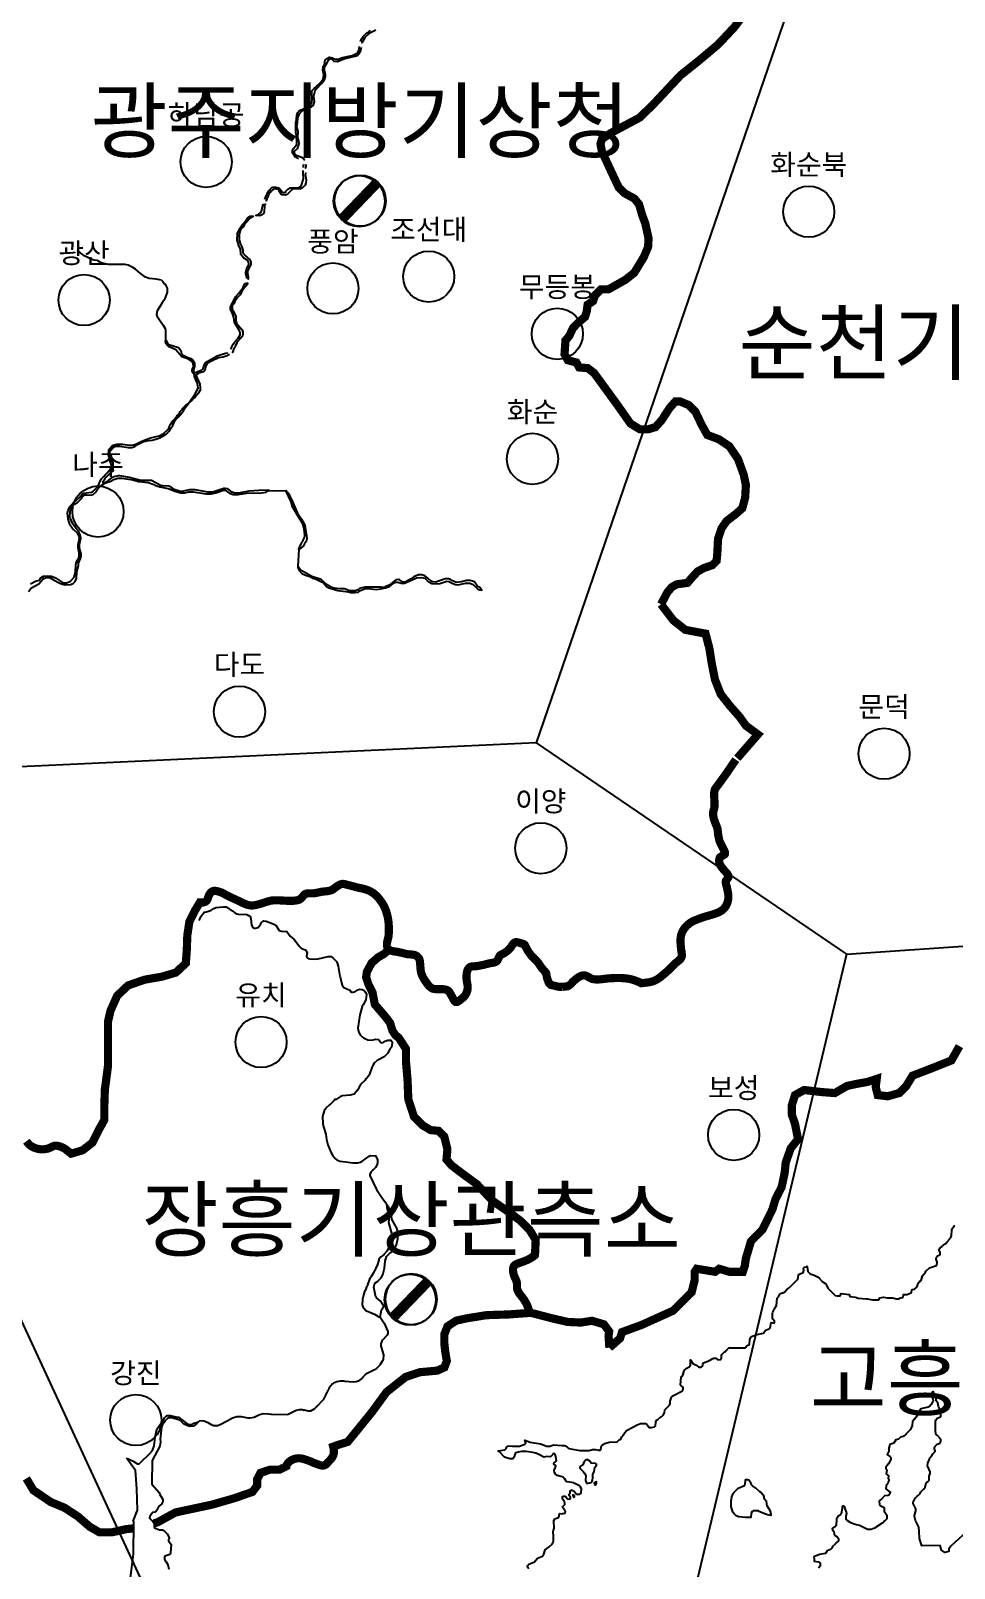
# Model space of a CAD drawing. Header units: millimetres. Extents: x -954552 to 1497340, y -301250 to 736091.
# Drawn here: x 173768 to 218907, y 119443 to 194640 of the extents above; entities that cross this region are included whole.
import ezdxf
from ezdxf.enums import TextEntityAlignment as Align

# ---------------------------------------------------------------- set-up
doc = ezdxf.new("R2010")
doc.units = ezdxf.units.MM
for name, color, linetype in [('2121', 7, 'Continuous'), ('2122', 7, 'Continuous'), ('2411', 7, 'Continuous'), ('AWS', 4, 'Continuous'), ('AWS명', 2, 'Continuous'), ('EL', 2, 'Continuous'), ('MAIN-RIVER', 5, 'Continuous'), ('Point', 1, 'Continuous'), ('관측소명', 3, 'Continuous'), ('기상청', 1, 'Continuous'), ('티센', 6, 'Continuous')]:
    doc.layers.add(name, color=color, linetype=linetype)
doc.styles.get("Standard").update_dxf_attribs({"font": ''})
doc.styles.get('Standard').set_extended_font_data('Gulim')

# ---------------------------------------------------------------- blocks, each defined once
blk = doc.blocks.new('관측소(기상청)')
at = {"layer": '기상청', "const_width": 500}
blk.add_lwpolyline([(821, 874), (-914, -926)], dxfattribs=at)
at = {"layer": '기상청'}
blk.add_circle((-46, -26), 1250, dxfattribs=at)

msp = doc.modelspace()

# ---------------------------------------------------------------- linework, layer by layer
at = {"layer": '2121', "color": 7}
for points in [[(198119, 119421), (198052, 119490), (198043, 119538), (198058, 119584), (198109, 119646), (198276, 119709), (198386, 119762), (198538, 119941), (198777, 120038), (198847, 120131), (198918, 120348), (199052, 120463), (199103, 120487), (199247, 120625), (199300, 120724), (199317, 120780), (199318, 121030), (199305, 121205), (199318, 121324), (199350, 121380), (199330, 121780), (199387, 121860), (199570, 121924), (199582, 121939), (199616, 122120), (199735, 122106), (199757, 122113), (199794, 122122), (199863, 122135), (199894, 122157), (199901, 122220), (199856, 122322), (199844, 122322), (199762, 122432), (199768, 122469), (199868, 122563), (199874, 122632), (199855, 122694), (199798, 122794), (199754, 122847), (199754, 122847), (199760, 122953), (199817, 122966), (199873, 122963), (199923, 122935), (200011, 122844), (200123, 122830), (200142, 122851), (200148, 122908), (200092, 122995), (200091, 123070), (200128, 123139), (200140, 123228), (200153, 123252), (200203, 123261), (200228, 123258), (200341, 123190), (200447, 123065), (200609, 123059), (200655, 123092), (200678, 123147), (200684, 123328), (200641, 123415), (200596, 123478), (200358, 123580), (200308, 123614), (199990, 123667), (199945, 123703), (199854, 123833), (199787, 123904), (199735, 123919), (199496, 123983), (199415, 124040), (199361, 124129), (199355, 124229), (199389, 124302), (199427, 124443), (199408, 124482), (199341, 124529), (199341, 124570), (199354, 124597), (199430, 124659), (199462, 124703), (199439, 124915), (199391, 125035), (199306, 125048), (199297, 125029), (199171, 124900), (198996, 124902), (198846, 124879), (198609, 125005), (198448, 125065), (198305, 125105), (197987, 125146), (197762, 125149), (197586, 125123), (197455, 125090), (197409, 124954), (197396, 124879), (197332, 124789), (197182, 124788), (197182, 124788), (196921, 124879), (196682, 125134), (196607, 125186), (196938, 125235), (197008, 125303), (197033, 125378), (197078, 125420), (197209, 125428), (197322, 125414), (197521, 125409), (197656, 125420), (197791, 125459), (197913, 125518), (197967, 125565), (197910, 125708), (198186, 125606), (198677, 125535), (198778, 125503), (198971, 125421), (199159, 125419), (199322, 125479), (199722, 125449), (199735, 125448), (199776, 125448), (199861, 125439), (199901, 125429), (199981, 125362), (200007, 125351), (200014, 125331), (200071, 125306), (200603, 125196), (201058, 125197), (201233, 125254), (201358, 125255), (201513, 125221), (201596, 125218), (201639, 125274), (201664, 125430), (201828, 125549), (202032, 125613), (202432, 125631), (202475, 125683), (202497, 125688), (202536, 125722), (202587, 125734), (202606, 125756), (202661, 125866), (202718, 125929), (202718, 125929), (202749, 126003), (202802, 126066), (202807, 126087), (202891, 126185), (202917, 126200), (203403, 126464), (203566, 126524), (203809, 126525), (203859, 126507), (203997, 126329), (204116, 126320), (204253, 126355), (204297, 126414), (204315, 126583), (204352, 126683), (204421, 126724), (204589, 126859), (204614, 126859), (204695, 126940), (204744, 127053), (204757, 127159), (204769, 127184), (204850, 127266), (204857, 127285), (204993, 127416), (205024, 127498), (205017, 127617), (205092, 127816), (205179, 127898), (205628, 128124), (205659, 128181), (205659, 128181), (205665, 128287), (205659, 128306), (205552, 128371), (205533, 128399), (205557, 128805), (205594, 128843), (205607, 128843), (205636, 128883), (205700, 129099), (205725, 129137), (205833, 129231), (205956, 129297), (206018, 129375), (206014, 129436), (206010, 129642), (206129, 129454), (206262, 129399), (206411, 129290), (206436, 129280), (206542, 129277), (206605, 129333), (206611, 129402), (206654, 129496), (206941, 129610), (207104, 129707), (207151, 129723), (207259, 129723), (207353, 129642), (207498, 129658), (207528, 129712), (207534, 129843), (207534, 129843), (207555, 129905), (207683, 130025), (207740, 130049), (207746, 130069), (207790, 130112), (207790, 130125), (207884, 130219), (208695, 130231), (208782, 130335), (208895, 130388), (208907, 130404), (208924, 130638), (208972, 130738), (209005, 130772), (209042, 130797), (209193, 130854), (209581, 130939), (209679, 131093), (209860, 131160), (209910, 131207), (209959, 131457), (210102, 131426), (210115, 131451), (210115, 131526), (210036, 131625), (210020, 131663), (210027, 131899), (210045, 131963), (210144, 132164), (210219, 132288), (210248, 132645), (210248, 132645), (210314, 132712), (210381, 132851), (210422, 132875), (210604, 132940), (210728, 133072), (210740, 133072), (210747, 133090), (210842, 133152), (211227, 133555), (211258, 133601), (211276, 133659), (211300, 133791), (211372, 133841), (211519, 133908), (211556, 133999), (211543, 134117), (211555, 134143), (211581, 134162), (211668, 134193), (211697, 134216), (211722, 134180), (211756, 133956), (211862, 133844), (212064, 133770), (212249, 133673), (212307, 133643), (212307, 133630), (212458, 133460), (212626, 133359), (212727, 133143), (213091, 132779), (213180, 132768), (213334, 132767), (213354, 132801), (213378, 132886), (213765, 132825), (213797, 132741), (214084, 132695), (214216, 132652), (214616, 132622), (214675, 132625), (214915, 132574), (215193, 132577), (215222, 132593), (215271, 132668), (215453, 132702), (215627, 132676), (215897, 132670), (215978, 132658), (216075, 132616), (216208, 132615), (216283, 132665), (216396, 132690), (216413, 132727), (216420, 132810), (216433, 132835), (216595, 132829), (216802, 132916), (216815, 132934), (216832, 133061), (216844, 133073), (216844, 133073), (216957, 133099), (217087, 133193), (217155, 133399), (217215, 133467), (217293, 133519), (217358, 133750), (217504, 133931), (217513, 133966), (217697, 134133), (218040, 134252), (218052, 134265), (218065, 134409), (218027, 134555), (218038, 134652), (218083, 134720), (218207, 134768), (218219, 134784), (218213, 134890), (218162, 135027), (218218, 135109), (218280, 135159), (218293, 135159), (218293, 135172), (218457, 135309), (218475, 135315), (218506, 135358), (218525, 135365), (218555, 135409), (218692, 135547), (218692, 135572), (218740, 135627), (218740, 135627), (218779, 135710), (218788, 135971), (218802, 136067), (218902, 136179), (218902, 136192), (218933, 136217)], [(219687, 121384), (218759, 120541), (218639, 120385), (218639, 120264), (218447, 120215), (218291, 120335), (218221, 120562), (217328, 120541), (217207, 120902), (217196, 121252), (217172, 121457), (217093, 121621), (217019, 121785), (216958, 121971), (216962, 122018), (217038, 122259), (217031, 122341), (216905, 122608), (216917, 122740), (216960, 122803), (216992, 122878), (217075, 122953), (217146, 123001), (217241, 123091), (217278, 123179), (217396, 123289), (217397, 123314), (217431, 123329), (217431, 123341), (217483, 123416), (217533, 123616), (217597, 123675), (217609, 123675), (217609, 123687), (217682, 123748), (217681, 123948), (217710, 124039), (217725, 124061), (217724, 124161), (217610, 124418), (217604, 124446), (217611, 124585), (217701, 124786), (217720, 124849), (217720, 124849), (217822, 124968), (217847, 125030), (217859, 125030), (217859, 125042), (217971, 125155), (217944, 125299), (217945, 125362), (217977, 125418), (218076, 125506), (218201, 125568), (218241, 125616), (218251, 125662), (218244, 125743), (218231, 125766), (218094, 125931), (218012, 125993), (217992, 126174), (217985, 126468), (217992, 126646), (218003, 126692), (218072, 126786), (218240, 126849), (218259, 126868), (218246, 127068), (218201, 127230), (218138, 127349), (218113, 127530), (218031, 127629), (218019, 127804), (217911, 127986), (217886, 128069), (217886, 128069), (217855, 128072), (217849, 128053), (217836, 128053), (217793, 127997), (217781, 127879), (217794, 127841), (217868, 127723), (217875, 127629), (217784, 127446), (217695, 127351), (217633, 127322), (217270, 127246), (217123, 126988), (217053, 126826), (216873, 126620), (216855, 126432), (216768, 126232), (216562, 126022), (216550, 126019), (216550, 126006), (216481, 125922), (216415, 125893), (216282, 125859), (216182, 125762), (216051, 125720), (215952, 125554), (215764, 125498), (215715, 125316), (215703, 125166), (215645, 125046), (215635, 125003), (215635, 125003), (215648, 124985), (215766, 124910), (215804, 124854), (215811, 124767), (215699, 124548), (215556, 124391), (215556, 124316), (215612, 124222), (215582, 124054), (215688, 123960), (215682, 123836), (215714, 123773), (215714, 123705), (215677, 123654), (215659, 123580), (215584, 123479), (215560, 123320), (215703, 123210), (215772, 123176), (215779, 123148), (215707, 123021), (215673, 123001), (215492, 122985), (215355, 122816), (215256, 122753), (215243, 122728), (215256, 122537), (215281, 122507), (215475, 122416), (215482, 122242), (215620, 122041), (215620, 122041), (215620, 121886), (215608, 121861), (215493, 121750), (215493, 121738), (215471, 121729), (215471, 121717), (215425, 121668), (215413, 121668), (215407, 121649), (215380, 121641), (215016, 121397), (214848, 121340), (214673, 121339), (214272, 121538), (214060, 121581), (213884, 121643), (213809, 121705), (213666, 121773), (213622, 121823), (213627, 121999), (213650, 122113), (213645, 122186), (213557, 122419), (213527, 122463), (213501, 122475), (213463, 122472), (213426, 122435), (213426, 122372), (213383, 122097), (213333, 122037), (213233, 121997), (213233, 121997), (213199, 121946), (213187, 121908), (213147, 121859), (213142, 121534), (213079, 121465), (212999, 121433), (212936, 121384), (212955, 121321), (213017, 121240), (213031, 121115), (213111, 121026), (213179, 120976), (213250, 120897), (213245, 120803), (213232, 120772), (213160, 120700), (213098, 120656), (213098, 120643), (212964, 120515), (212920, 120421), (212858, 120358), (212696, 120295), (212621, 120170), (212328, 120113), (212041, 119999), (212066, 119905), (212066, 119787), (212267, 119753), (212336, 119706), (212354, 119669), (212349, 119545), (212349, 119545), (212275, 119441)], [(178581, 118447), (178790, 120124), (178804, 121698), (178780, 121740), (178985, 122279), (178948, 123324), (178893, 124222), (178466, 124818), (178543, 124794), (178775, 124673), (178897, 124593), (178985, 124557), (179066, 124553), (179153, 124629), (179160, 124648), (179558, 125030), (179712, 125207), (179796, 125431), (179845, 125856), (179931, 126248), (180255, 126699), (180313, 126817), (180395, 126891), (180433, 126906), (180596, 126907), (180790, 126857), (180851, 126850), (180857, 126840), (180994, 126825), (180994, 126825), (181416, 126503), (181508, 126471), (181627, 126469), (181746, 126541), (181935, 126589), (181886, 126529), (181720, 126393), (181520, 126383), (181302, 126474), (181241, 126512), (181105, 126645), (180999, 126703), (180650, 126801), (180526, 126802), (180444, 126772), (180425, 126741), (180317, 126630), (180317, 126605), (180203, 126469), (180151, 126351), (180093, 125752), (180104, 125626), (180071, 125431), (180075, 125413), (179700, 124717), (179681, 123562), (180041, 123151), (180084, 123055), (180206, 122839), (180218, 122801), (180216, 122701), (180216, 122701), (180159, 122584), (180026, 122479), (179937, 122284), (179904, 122243), (179835, 122194), (179722, 122170), (179685, 122133), (179684, 122121), (179582, 121972), (179575, 121891), (179618, 121840), (179698, 121767), (179711, 121767), (179796, 121639), (179800, 121463), (179819, 121413), (180061, 121323), (180199, 121315), (180267, 121282), (180427, 121133), (180504, 121005), (180537, 120910), (180536, 120885), (180505, 120854), (180498, 120792), (180627, 120603), (180603, 120185), (180564, 120117), (180319, 120032), (180300, 120013), (180297, 119867), (180297, 119867), (180370, 119764), (180384, 119761), (180471, 119624), (180512, 119404)]]:
    msp.add_lwpolyline(points, dxfattribs=at)
at = {"layer": '2122', "color": 7}
for points in [[(200768, 124169), (200831, 124091), (200900, 123979), (200882, 123741), (200939, 123604), (201023, 123609), (201158, 123636), (201201, 123679), (201204, 123720), (201223, 123751), (201240, 123867), (201243, 124024), (201309, 124174), (201336, 124374), (201417, 124480), (201417, 124537), (201373, 124574), (201154, 124586), (201085, 124692), (201016, 124748), (200904, 124744), (200861, 124709), (200823, 124659), (200748, 124497), (200736, 124497), (200629, 124425), (200605, 124384), (200599, 124340), (200768, 124169), (200768, 124169)], [(201388, 123530), (201426, 123580), (201413, 123668), (201351, 123656), (201313, 123618), (201313, 123580), (201339, 123530), (201388, 123530), (201388, 123530)], [(208979, 123542), (209055, 123450), (209180, 123394), (209387, 123189), (209469, 123146), (209563, 123040), (209607, 122940), (209607, 122865), (209714, 122734), (209727, 122584), (209752, 122516), (209909, 122259), (209947, 122079), (209941, 122029), (209859, 122039), (209724, 122080), (209353, 122224), (209341, 122249), (209134, 122251), (209084, 122245), (209022, 122213), (208988, 122140), (208960, 121920), (208710, 121919), (208379, 121955), (208241, 121999), (208144, 122102), (208078, 122191), (208009, 122460), (208006, 122704), (208017, 122826), (208017, 122826), (208039, 122928), (208102, 123097), (208144, 123153), (208144, 123166), (208350, 123354), (208655, 123493), (208693, 123549), (208698, 123736), (208723, 123786), (208804, 123787), (208873, 123762), (208930, 123675), (208979, 123542), (208979, 123542)], [(200274, 122965), (200304, 122921), (200336, 122921), (200348, 122934), (200341, 122993), (200316, 123021), (200272, 123033), (200260, 122999), (200274, 122965), (200274, 122965)]]:
    msp.add_lwpolyline(points, dxfattribs=at)
at = {"layer": '2411', "const_width": 400}
for points in [[(204576, 166589), (204890, 167182), (205100, 167426), (205344, 167566), (205867, 167636), (206042, 167845), (206356, 168188), (206670, 168363), (207083, 168502), (207292, 168711), (207327, 169095), (207362, 169793), (207537, 170311), (207781, 170660), (208235, 171009), (208549, 171288), (208688, 171811), (208723, 172434), (208618, 172922), (208339, 173690), (207921, 174312), (207397, 174661), (206839, 174871), (206565, 175359), (206251, 176016), (205937, 176330), (205518, 176505), (205274, 176505), (204995, 176191), (204611, 175598), (204303, 175255), (203954, 175150), (203535, 175150), (203082, 175429), (202424, 176365), (201308, 177895), (200994, 178139), (200575, 178174), (200435, 178418), (200022, 178523), (199859, 178819), (199904, 179493), (200086, 179709), (200283, 180117), (200532, 180371), (200856, 180641), (200953, 180944), (200973, 181168), (200988, 181245), (201247, 181410), (201325, 181630), (201354, 181710), (201632, 181988), (202018, 182000), (202826, 182455), (203268, 182804), (203733, 183571), (203942, 184060), (203966, 184479), (203803, 185223), (203663, 185595), (203500, 186154), (203268, 186433), (202802, 186689), (202500, 186991), (202128, 187782), (201686, 188736), (201616, 189108), (201686, 189341), (202128, 189643), (203175, 190202), (203524, 190388), (204175, 191016), (205524, 192458), (206455, 193203), (207339, 193947), (207645, 194267), (208165, 194822), (208565, 195363)], [(208301, 159059), (209310, 160223), (208724, 160654), (208416, 161085), (207953, 161609), (207491, 162195), (207214, 162903), (207059, 163674), (206936, 164444), (206751, 165153), (205765, 165338), (205179, 165800), (204576, 166589)], [(199751, 147879), (199751, 147879), (200005, 147905), (200098, 147957), (200186, 148034), (200217, 148070), (200250, 148108), (200285, 148143), (200321, 148177), (200345, 148197), (200345, 148197), (200385, 148233), (200426, 148268), (200469, 148302), (200513, 148333), (200558, 148361), (200604, 148386), (200650, 148407), (200697, 148424), (200744, 148435), (200791, 148441), (200832, 148441), (200876, 148431), (200921, 148416), (200966, 148395), (201011, 148371), (201056, 148346), (201102, 148319), (201148, 148294), (201194, 148272), (201197, 148270), (201244, 148259), (201292, 148250), (201340, 148244), (201389, 148241), (201438, 148239), (201488, 148239), (201538, 148241), (201588, 148245), (201639, 148249), (201690, 148254), (201741, 148260), (201792, 148267), (201843, 148273), (201894, 148280), (201945, 148286), (201996, 148292), (201996, 148292), (202024, 148295), (202074, 148297), (202124, 148300), (202174, 148302), (202224, 148304), (202275, 148307), (202325, 148309), (202375, 148310), (202425, 148311), (202475, 148312), (202525, 148312), (202575, 148311), (202625, 148310), (202675, 148308), (202725, 148305), (202774, 148300), (202824, 148295), (202827, 148295), (202876, 148289), (202926, 148283), (202976, 148275), (203025, 148267), (203074, 148257), (203118, 148246), (203167, 148234), (203214, 148220), (203262, 148204), (203309, 148188), (203356, 148170), (203403, 148152), (203449, 148134), (203496, 148115), (203542, 148095), (203604, 148055), (203655, 148062), (203705, 148068), (203756, 148073), (203806, 148079), (203857, 148085), (203907, 148092), (203957, 148099), (204006, 148108), (204055, 148117), (204103, 148129), (204151, 148142), (204197, 148157), (204243, 148174), (204252, 148178), (204297, 148199), (204297, 148199), (204341, 148222), (204384, 148247), (204426, 148273), (204468, 148301), (204509, 148330), (204549, 148361), (204589, 148392), (204628, 148424), (204667, 148457), (204705, 148490), (204724, 148506), (204763, 148537), (204801, 148570), (204838, 148603), (204875, 148636), (204911, 148670), (204948, 148705), (204984, 148740), (205019, 148775), (205055, 148811), (205090, 148846), (205125, 148882), (205160, 148918), (205195, 148954), (205230, 148990), (205265, 149026), (205306, 149056), (205349, 149088), (205392, 149121), (205433, 149154), (205472, 149188), (205507, 149224), (205538, 149261), (205563, 149300), (205581, 149342), (205585, 149356), (205585, 149356), (205592, 149401), (205593, 149449), (205590, 149499), (205583, 149550), (205575, 149602), (205566, 149654), (205557, 149707), (205554, 149736), (205549, 149787), (205544, 149839), (205540, 149891), (205535, 149942), (205532, 149994), (205529, 150046), (205527, 150097), (205527, 150148), (205528, 150198), (205531, 150248), (205536, 150297), (205543, 150346), (205553, 150393), (205566, 150440), (205581, 150485), (205589, 150507), (205609, 150553), (205631, 150598), (205655, 150642), (205682, 150685), (205711, 150727), (205742, 150768), (205774, 150807), (205809, 150845), (205845, 150881), (205883, 150915), (205922, 150947), (205943, 150965), (205943, 150965), (205982, 150995), (206022, 151022), (206064, 151048), (206107, 151072), (206152, 151094), (206197, 151116), (206243, 151136), (206290, 151155), (206338, 151174), (206386, 151192), (206434, 151210), (206482, 151228), (206530, 151246), (206579, 151263), (206591, 151268), (206641, 151285), (206692, 151301), (206744, 151317), (206796, 151332), (206849, 151347), (206901, 151362), (206954, 151377), (207006, 151392), (207059, 151407), (207110, 151423), (207161, 151439), (207211, 151456), (207261, 151474), (207309, 151493), (207356, 151512), (207401, 151533), (207445, 151556), (207487, 151579), (207528, 151605), (207566, 151632), (207602, 151661), (207602, 151661), (207636, 151692), (207667, 151725), (207696, 151761), (207722, 151799), (207726, 151805), (207752, 151847), (207775, 151891), (207796, 151937), (207814, 151985), (207830, 152033), (207843, 152083), (207854, 152133), (207862, 152184), (207866, 152235), (207868, 152285), (207867, 152328), (207864, 152378), (207858, 152427), (207850, 152477), (207840, 152527), (207830, 152576), (207819, 152626), (207815, 152649), (207805, 152698), (207795, 152747), (207790, 152767), (207775, 152818), (207760, 152869), (207748, 152920), (207740, 152969), (207738, 153018), (207746, 153064), (207750, 153072), (207778, 153114), (207812, 153154), (207844, 153194), (207844, 153194), (207868, 153234), (207869, 153241), (207870, 153283), (207860, 153325), (207840, 153367), (207812, 153409), (207778, 153452), (207741, 153495), (207701, 153537), (207662, 153580), (207625, 153623), (207611, 153641), (207578, 153682), (207546, 153723), (207515, 153764), (207487, 153806), (207462, 153849), (207443, 153893), (207430, 153939), (207426, 153958), (207418, 154010), (207416, 154063), (207422, 154114), (207434, 154163), (207454, 154207), (207488, 154238), (207533, 154267), (207582, 154293), (207629, 154318), (207669, 154346), (207698, 154377), (207699, 154383), (207702, 154425), (207694, 154471), (207677, 154519), (207654, 154569), (207654, 154569), (207628, 154619), (207600, 154669), (207589, 154693), (207567, 154738), (207544, 154782), (207521, 154827), (207497, 154871), (207475, 154916), (207454, 154961), (207448, 154977), (207432, 155024), (207419, 155072), (207407, 155120), (207396, 155169), (207387, 155218), (207379, 155267), (207371, 155317), (207365, 155367), (207358, 155417), (207352, 155467), (207346, 155517), (207340, 155568), (207333, 155618), (207318, 155664), (207300, 155713), (207281, 155763), (207262, 155812), (207242, 155861), (207223, 155911), (207205, 155960), (207187, 156009), (207171, 156058), (207156, 156107), (207143, 156156), (207133, 156205), (207125, 156253), (207125, 156253), (207120, 156302), (207119, 156350), (207121, 156398), (207128, 156446), (207139, 156493), (207147, 156519), (207163, 156566), (207169, 156590), (207180, 156639), (207187, 156688), (207191, 156739), (207193, 156790), (207193, 156841), (207192, 156893), (207189, 156945), (207185, 156997), (207182, 157049), (207178, 157101), (207174, 157153), (207172, 157204), (207171, 157255), (207171, 157304), (207173, 157354), (207178, 157402), (207186, 157449), (207197, 157495), (207212, 157539), (207221, 157556), (207245, 157597), (207273, 157637), (207302, 157677), (207334, 157715), (207349, 157734), (207768, 158312), (208231, 158990)], [(173553, 140330), (173584, 140289), (173615, 140249), (173647, 140211), (173681, 140174), (173711, 140147), (173750, 140116), (173792, 140087), (173835, 140061), (173880, 140037), (173880, 140037), (173926, 140015), (173973, 139997), (174020, 139981), (174066, 139969), (174115, 139956), (174164, 139946), (174214, 139938), (174264, 139934), (174315, 139932), (174366, 139933), (174417, 139937), (174468, 139943), (174519, 139951), (174569, 139962), (174618, 139975), (174666, 139991), (174667, 139991), (174713, 140012), (174758, 140036), (174803, 140059), (174848, 140080), (174894, 140097), (174911, 140102), (174959, 140109), (175008, 140110), (175057, 140106), (175106, 140097), (175155, 140084), (175205, 140068), (175254, 140049), (175302, 140028), (175350, 140005), (175378, 139991), (175422, 139966), (175464, 139938), (175506, 139907), (175506, 139907), (175547, 139875), (175587, 139842), (175627, 139809), (175667, 139776), (175707, 139745), (175742, 139720), (176303, 139887), (176787, 140263), (177085, 140872), (177366, 141373), (177366, 142156), (177390, 142860), (177468, 143439), (177539, 143995), (177539, 144777), (177539, 145505), (177539, 146162), (177665, 146711), (177993, 147446), (178524, 147947), (179330, 148228), (180184, 148377), (180865, 148580), (181349, 149034), (181396, 149714), (181420, 150395), (181522, 151070), (181802, 151625), (182033, 152005), (182055, 152002), (182104, 152001), (182154, 152002), (182206, 152010), (182255, 152024), (182302, 152044), (182343, 152071), (182348, 152076), (182378, 152110), (182401, 152152), (182420, 152198), (182438, 152248), (182455, 152298), (182474, 152347), (182474, 152347), (182497, 152394), (182502, 152401), (182531, 152445), (182563, 152486), (182598, 152521), (182638, 152548), (182657, 152557), (182702, 152570), (182751, 152574), (182803, 152571), (182855, 152563), (182908, 152550), (182960, 152534), (182992, 152526), (183039, 152511), (183085, 152493), (183130, 152472), (183175, 152450), (183220, 152426), (183265, 152401), (183309, 152376), (183353, 152352), (183367, 152345), (183412, 152323), (183457, 152302), (183502, 152280), (183548, 152258), (183593, 152237), (183638, 152215), (183683, 152194), (183728, 152173), (183774, 152152), (183819, 152131), (183865, 152111), (183911, 152091), (183957, 152071), (183957, 152071), (184002, 152048), (184048, 152025), (184094, 152002), (184140, 151979), (184187, 151958), (184233, 151938), (184280, 151919), (184327, 151902), (184374, 151887), (184422, 151875), (184470, 151866), (184518, 151861), (184558, 151859), (184607, 151860), (184656, 151864), (184705, 151871), (184755, 151879), (184804, 151890), (184854, 151902), (184903, 151915), (184953, 151929), (185002, 151944), (185051, 151959), (185096, 151972), (185144, 151987), (185192, 152003), (185240, 152019), (185287, 152035), (185335, 152050), (185383, 152064), (185431, 152078), (185479, 152089), (185528, 152099), (185552, 152102), (185602, 152108), (185651, 152111), (185651, 152111), (185701, 152113), (185751, 152113), (185801, 152113), (185851, 152111), (185901, 152109), (185952, 152107), (186002, 152104), (186053, 152101), (186103, 152099), (186142, 152097), (186193, 152094), (186243, 152091), (186293, 152088), (186344, 152086), (186394, 152084), (186444, 152082), (186494, 152082), (186544, 152084), (186594, 152087), (186643, 152092), (186692, 152099), (186724, 152103), (186774, 152111), (186824, 152122), (186871, 152136), (186916, 152155), (186938, 152170), (186976, 152202), (187011, 152239), (187044, 152279), (187077, 152319), (187110, 152358), (187145, 152393), (187183, 152422), (187222, 152435), (187268, 152445), (187268, 152445), (187317, 152450), (187368, 152452), (187419, 152452), (187472, 152450), (187524, 152449), (187576, 152450), (187618, 152456), (187667, 152464), (187717, 152473), (187766, 152482), (187815, 152492), (187864, 152503), (187913, 152513), (187962, 152524), (188011, 152534), (188045, 152538), (188096, 152542), (188147, 152547), (188198, 152552), (188249, 152557), (188299, 152564), (188348, 152573), (188396, 152585), (188442, 152600), (188488, 152618), (188523, 152639), (188564, 152667), (188604, 152697), (188644, 152727), (188685, 152758), (188726, 152786), (188765, 152812), (188809, 152840), (188853, 152866), (188899, 152887), (188945, 152903), (188945, 152903), (188993, 152913), (189027, 152914), (189075, 152910), (189125, 152901), (189174, 152888), (189224, 152872), (189273, 152856), (189321, 152846), (189370, 152834), (189418, 152822), (189467, 152810), (189515, 152798), (189564, 152785), (189612, 152771), (189660, 152758), (189708, 152744), (189727, 152740), (189776, 152729), (189826, 152718), (189876, 152708), (189926, 152697), (189976, 152685), (190025, 152673), (190074, 152661), (190122, 152647), (190170, 152632), (190217, 152616), (190263, 152598), (190309, 152579), (190353, 152557), (190395, 152534), (190426, 152516), (190468, 152490), (190509, 152461), (190549, 152431), (190588, 152400), (190588, 152400), (190626, 152366), (190663, 152332), (190699, 152296), (190733, 152258), (190767, 152220), (190799, 152181), (190829, 152140), (190858, 152099), (190887, 152062), (190916, 152022), (190944, 151980), (190971, 151938), (190996, 151894), (191020, 151850), (191043, 151805), (191065, 151759), (191085, 151713), (191104, 151666), (191122, 151619), (191139, 151571), (191154, 151523), (191168, 151475), (191181, 151426), (191186, 151410), (191199, 151362), (191211, 151313), (191222, 151264), (191231, 151215), (191239, 151166), (191246, 151116), (191252, 151066), (191257, 151016), (191261, 150966), (191264, 150916), (191266, 150865), (191268, 150832), (191268, 150832), (191271, 150782), (191272, 150732), (191273, 150682), (191273, 150632), (191272, 150582), (191269, 150532), (191266, 150482), (191262, 150432), (191258, 150382), (191252, 150332), (191249, 150320), (191238, 150270), (191225, 150220), (191212, 150171), (191200, 150121), (191189, 150072), (191182, 150023), (191180, 149974), (191182, 149926), (191182, 149921), (191185, 149868), (191194, 149816), (191211, 149769), (191238, 149729), (191239, 149729), (191277, 149698), (191322, 149673), (191356, 149657), (191402, 149639), (191449, 149626), (191498, 149616), (191549, 149608), (191599, 149602), (191650, 149596), (191701, 149589), (191740, 149580), (191740, 149580), (191788, 149569), (191837, 149557), (191886, 149546), (191934, 149534), (191983, 149522), (192032, 149511), (192080, 149499), (192129, 149488), (192178, 149477), (192202, 149475), (192255, 149471), (192308, 149467), (192361, 149463), (192412, 149458), (192463, 149451), (192512, 149440), (192558, 149425), (192601, 149405), (192641, 149379), (192656, 149368), (192694, 149334), (192727, 149295), (192753, 149253), (192759, 149240), (192775, 149194), (192785, 149145), (192791, 149094), (192795, 149042), (192799, 149012), (192804, 148962), (192808, 148912), (192812, 148861), (192815, 148811), (192819, 148761), (192825, 148711), (192831, 148662), (192831, 148662), (192840, 148613), (192851, 148566), (192853, 148558), (192868, 148510), (192885, 148463), (192905, 148417), (192926, 148371), (192949, 148326), (192974, 148282), (193001, 148239), (193029, 148197), (193059, 148156), (193090, 148117), (193093, 148111), (193122, 148067), (193152, 148024), (193184, 147982), (193217, 147942), (193252, 147905), (193289, 147871), (193328, 147841), (193369, 147815), (193412, 147794), (193439, 147785), (193485, 147775), (193534, 147769), (193584, 147767), (193636, 147766), (193687, 147767), (193739, 147767), (193791, 147766), (193796, 147766), (193849, 147765), (193902, 147763), (193954, 147759), (194005, 147754), (194005, 147754), (194054, 147744), (194100, 147730), (194142, 147710), (194173, 147686), (194206, 147652), (194237, 147614), (194264, 147571), (194290, 147526), (194315, 147480), (194340, 147433), (194366, 147387), (194372, 147376), (194399, 147323), (194425, 147272), (194453, 147223), (194482, 147182), (194514, 147152), (194549, 147135), (194580, 147135), (194622, 147147), (194667, 147170), (194713, 147201), (194758, 147237), (194801, 147275), (194840, 147303), (194880, 147335), (194918, 147370), (194953, 147406), (194986, 147444), (195015, 147485), (195040, 147528), (195061, 147569), (195080, 147615), (195096, 147663), (195107, 147712), (195116, 147763), (195116, 147763), (195121, 147813), (195124, 147864), (195124, 147888), (195121, 147938), (195114, 147987), (195106, 148037), (195096, 148087), (195087, 148137), (195078, 148186), (195071, 148236), (195068, 148285), (195066, 148325), (195066, 148381), (195068, 148439), (195073, 148496), (195080, 148552), (195091, 148606), (195104, 148657), (195122, 148705), (195143, 148749), (195169, 148787), (195200, 148820), (195236, 148846), (195245, 148850), (195287, 148865), (195334, 148875), (195384, 148881), (195437, 148884), (195491, 148886), (195545, 148888), (195591, 148896), (195640, 148904), (195689, 148913), (195738, 148923), (195787, 148933), (195836, 148944), (195836, 148944), (195885, 148954), (195934, 148966), (195982, 148978), (196031, 148990), (196079, 149002), (196128, 149015), (196176, 149028), (196223, 149035), (196276, 149043), (196329, 149051), (196380, 149062), (196429, 149075), (196475, 149092), (196517, 149113), (196555, 149141), (196566, 149155), (196592, 149196), (196614, 149242), (196634, 149290), (196655, 149337), (196680, 149382), (196709, 149421), (196739, 149443), (196782, 149467), (196827, 149489), (196874, 149511), (196919, 149533), (196951, 149554), (196992, 149583), (197032, 149613), (197071, 149645), (197108, 149678), (197144, 149713), (197180, 149749), (197214, 149786), (197238, 149820), (197238, 149820), (197268, 149866), (197296, 149912), (197325, 149955), (197356, 149995), (197388, 150028), (197424, 150052), (197466, 150062), (197512, 150063), (197561, 150057), (197612, 150046), (197663, 150031), (197715, 150014), (197767, 149997), (197817, 149982), (197825, 149981), (197873, 149968), (197875, 149967), (197910, 149936), (197936, 149891), (197957, 149842), (197977, 149806), (198000, 149762), (198023, 149717), (198047, 149673), (198051, 149666), (198077, 149624), (198105, 149582), (198133, 149541), (198163, 149500), (198193, 149460), (198224, 149421), (198228, 149417), (198260, 149379), (198294, 149342), (198329, 149306), (198364, 149271), (198364, 149271), (198400, 149235), (198436, 149200), (198471, 149165), (198506, 149129), (198541, 149093), (198575, 149056), (198583, 149043), (198610, 148998), (198619, 148982), (198749, 148797), (198962, 148553), (198984, 148406), (199016, 148266), (199090, 148076), (199196, 147970), (199344, 147938), (199567, 147884), (199751, 147879)], [(191277, 149698), (191015, 149476), (190741, 149320), (190430, 149046), (190197, 148616), (190161, 148347), (190275, 147995), (190472, 147607), (190585, 147022), (190782, 146789), (191051, 146478), (191326, 146126), (191445, 145738), (191600, 145505), (191756, 145386), (192108, 144842), (192108, 144221), (192185, 143326), (192221, 142388), (192496, 141535), (192920, 141105), (193314, 140872), (193702, 140836), (193977, 140561), (194132, 139940), (194090, 139433), (194323, 139158), (194830, 138770), (195571, 138227), (196347, 137409), (197129, 136866), (197708, 136436), (198138, 136006), (198449, 135504), (198414, 134763), (198410, 134759), (198372, 134726), (198332, 134695), (198290, 134665), (198247, 134637), (198203, 134610), (198158, 134585), (198156, 134584), (198112, 134560), (198068, 134538), (198022, 134517), (197976, 134498), (197930, 134479), (197883, 134460), (197837, 134441), (197790, 134422), (197783, 134419), (197731, 134402), (197678, 134385), (197625, 134367), (197575, 134349), (197526, 134328), (197482, 134306), (197442, 134280), (197408, 134251), (197381, 134217), (197369, 134194), (197353, 134150), (197344, 134103), (197344, 134103), (197340, 134053), (197341, 134001), (197346, 133948), (197355, 133894), (197367, 133840), (197381, 133788), (197388, 133763), (197406, 133716), (197426, 133671), (197447, 133625), (197469, 133579), (197490, 133533), (197509, 133487), (197524, 133440), (197530, 133392), (197533, 133342), (197534, 133291), (197534, 133240), (197535, 133190), (197538, 133141), (197545, 133092), (197555, 133059), (197573, 133015), (197595, 132971), (197620, 132929), (197647, 132887), (197676, 132846), (197707, 132806), (197738, 132765), (197770, 132725), (197802, 132684), (197834, 132644), (197864, 132602), (197892, 132560), (197907, 132536), (197933, 132492), (197933, 132492), (197958, 132448), (197982, 132403), (198005, 132358), (198027, 132312), (198047, 132266), (198065, 132219), (198082, 132172), (198096, 132125), (198108, 132077), (198117, 132028), (198117, 132018), (198112, 131962), (198107, 131927), (197130, 131857), (196039, 131821), (195076, 131666), (194565, 131552), (194140, 131276), (193985, 130893), (193985, 130426), (194027, 130036), (194105, 129575), (193985, 129264), (193637, 129108), (192787, 129030), (192086, 128796), (191158, 128059), (190456, 127096), (189606, 126047), (189259, 125622), (188756, 125466), (188551, 125391), (188564, 125340), (188574, 125288), (188582, 125237), (188586, 125187), (188586, 125136), (188583, 125087), (188583, 125087), (188575, 125039), (188562, 124993), (188560, 124984), (188542, 124939), (188520, 124895), (188494, 124852), (188464, 124811), (188432, 124771), (188398, 124732), (188361, 124695), (188324, 124659), (188293, 124621), (188258, 124581), (188221, 124544), (188182, 124511), (188141, 124486), (188098, 124469), (188084, 124466), (188038, 124461), (187990, 124465), (187940, 124476), (187889, 124491), (187838, 124509), (187788, 124528), (187787, 124529), (187740, 124544), (187693, 124561), (187646, 124579), (187600, 124598), (187554, 124618), (187508, 124639), (187462, 124659), (187416, 124679), (187370, 124697), (187323, 124715), (187276, 124731), (187276, 124731), (187257, 124737), (187207, 124754), (187157, 124770), (187107, 124785), (187057, 124798), (187007, 124809), (186957, 124817), (186907, 124822), (186858, 124823), (186810, 124821), (186763, 124814), (186745, 124811), (186693, 124801), (186642, 124786), (186591, 124767), (186542, 124745), (186495, 124719), (186451, 124690), (186409, 124658), (186372, 124623), (186338, 124586), (186310, 124546), (186287, 124505), (186279, 124486), (186266, 124444), (186265, 124433), (185922, 124262), (185454, 124262), (184994, 124106), (184838, 123801), (184838, 123489), (184604, 123178), (183711, 122866), (182627, 122554), (180842, 122172), (179991, 121704), (179796, 121637)], [(219164, 144979), (218768, 144278), (217769, 143881), (216869, 143534), (216564, 143031), (216217, 142684), (215664, 142528), (215168, 142585), (215069, 142981), (215119, 143378), (214665, 143229), (214120, 143130), (213666, 143031), (213071, 142684), (212419, 142733), (211569, 142833), (211123, 142585), (210967, 142082), (210967, 141635), (211123, 141182), (211272, 140431), (210917, 139984), (210669, 139283), (210620, 138787), (210471, 138086), (210166, 137483), (210018, 136987), (209522, 135988), (208969, 135436), (208721, 134586), (208671, 134238), (208572, 133941), (207920, 133941), (207417, 134090), (207219, 133941), (206921, 133991), (206319, 134090), (206220, 133941), (206220, 133537), (206071, 132942), (205171, 132042), (203620, 131341), (202670, 130994), (202571, 130689), (202050, 130229)], [(202050, 130229), (202011, 130796), (202039, 131027), (201780, 131374), (201202, 131547), (200653, 131460), (200018, 131489), (199267, 131662), (198112, 131962)], [(178801, 121393), (178440, 121357), (177738, 121201), (177122, 121201), (176654, 121470), (176073, 121973), (175414, 122405), (174756, 122675), (173898, 123256), (173551, 123837)]]:
    msp.add_lwpolyline(points, dxfattribs=at)
at = {"layer": 'AWS'}
for centre in [(182341, 188224), (211796, 185792), (193220, 182618), (188537, 182038), (176375, 181469), (199506, 179817), (198291, 173701), (177054, 171125), (183968, 161339), (215478, 159281), (198698, 154657), (185025, 145178), (208128, 140636), (178905, 126689)]:
    msp.add_circle(centre, 1250, dxfattribs=at)
at = {"layer": 'MAIN-RIVER'}
for p, q in [((178487, 174386), (178621, 174378)), ((178529, 174260), (178702, 174251)), ((185372, 172134), (186232, 172155)), ((186391, 171995), (186232, 172155)), ((186874, 169267), (186815, 168462))]:
    msp.add_line(p, q, dxfattribs=at)
for points in [[(189889, 194116), (189950, 194263), (190021, 194358), (190201, 194534), (190214, 194534), (190226, 194559), (190257, 194555), (190355, 194664)], [(190639, 194667), (190301, 194506), (190082, 194300), (190076, 194269), (190007, 194132), (189956, 194051), (189956, 194051)], [(189912, 193820), (189868, 193595), (189830, 193542), (189805, 193488), (189724, 193420), (189667, 193398), (189117, 193265), (188754, 193122), (188604, 193141), (188473, 193263), (188404, 193260), (188292, 193192), (188209, 193011), (188128, 192871), (188110, 192818), (188103, 192674), (188159, 192506), (188159, 192405), (188106, 192235), (188058, 192162), (188046, 192124), (187995, 192074), (187995, 192062), (187983, 192058), (187732, 191807), (187732, 191794), (187664, 191726), (187651, 191700), (187588, 191444), (187618, 191157), (187549, 190969), (187549, 190969), (187513, 190948), (187507, 190932), (187467, 190901), (187262, 190826), (187011, 190702), (186867, 190552), (186816, 190436), (186804, 190325), (186784, 190179), (186765, 190012), (186764, 189941), (186764, 189941)], [(188161, 193219), (188257, 193291), (188299, 193299), (188367, 193346), (188498, 193312), (188642, 193247), (188795, 193245), (189004, 193328), (189480, 193433), (189663, 193509), (189666, 193523), (189699, 193533), (189755, 193595), (189806, 193676), (189839, 193871), (189839, 193871)], [(186861, 188384), (186674, 188481), (186674, 188494), (186556, 188660), (186565, 188774), (186581, 188822), (186613, 188878), (186757, 189059), (186773, 189122), (186758, 189516), (186727, 189659), (186726, 189935), (186726, 189986), (186730, 190178), (186735, 190176), (186780, 190491), (186817, 190646), (186898, 190734), (187349, 190920), (187431, 190989), (187431, 191001), (187449, 191020), (187505, 191138), (187525, 191263), (187525, 191426), (187501, 191518), (187507, 191676), (187527, 191722), (187633, 191838), (187633, 191850), (187645, 191850), (187645, 191850), (187714, 191916), (187751, 191934), (187757, 191954), (187795, 191978), (187974, 192152), (187977, 192181), (188059, 192287), (188090, 192481), (188041, 192705), (188054, 192906), (188123, 192987), (188161, 193219), (188161, 193219)], [(186744, 189938), (186764, 189941), (186827, 189715), (186808, 189409), (186861, 189263), (186873, 189134), (186838, 188972), (186825, 188959), (186812, 188915), (186798, 188888), (186650, 188741), (186649, 188672), (186700, 188572), (187055, 188434), (187056, 188419), (187075, 188411), (187145, 188324), (187145, 188324)], [(187095, 187952), (187097, 188026), (187110, 188120), (187110, 188120)], [(187211, 188102), (187208, 188007), (187195, 187925), (187195, 187925)], [(185209, 186399), (185232, 186476), (185313, 186620), (185320, 186675), (185402, 186819), (185470, 186900), (185552, 186975), (185607, 186991), (185752, 186993), (185908, 186943), (186088, 186730), (186169, 186730), (186232, 186767), (186233, 186792), (186332, 186895), (186446, 186954), (186865, 186978), (186940, 187003), (186989, 187046), (187103, 187402), (187087, 187711), (187090, 187803), (187090, 187803)], [(187178, 187704), (187191, 187690), (187178, 187571), (187190, 187546), (187234, 187333), (187221, 187209), (187177, 187096), (187058, 186959), (186920, 186890), (186558, 186901), (186533, 186891), (186514, 186848), (186345, 186679), (186247, 186615), (186214, 186605), (186047, 186622), (186019, 186637), (185914, 186810), (185858, 186875), (185802, 186896), (185671, 186906), (185608, 186875), (185492, 186777), (185483, 186744), (185432, 186707), (185395, 186632), (185351, 186482), (185312, 186420), (185280, 186328), (185280, 186328)], [(185234, 186197), (185200, 186101), (185180, 185760), (185168, 185732), (185142, 185708), (185142, 185695), (185070, 185639), (185000, 185605), (184943, 185596), (184776, 185606), (184917, 185671), (185030, 185764), (185053, 185818), (185135, 186175), (185135, 186175)], [(184322, 182522), (184322, 182585), (184285, 182754), (184285, 182810), (184348, 183060), (184424, 183184), (184429, 183233), (184418, 183329), (184375, 183398), (184162, 183542), (184050, 183685), (184038, 183730), (184013, 183973), (183939, 184123), (183864, 184411), (183865, 184655), (183853, 184725), (183892, 184761), (183985, 184967), (183985, 184985), (184089, 185115), (184089, 185127), (184291, 185364), (184380, 185494), (184492, 185566), (184645, 185574), (184616, 185544), (184486, 185469), (184354, 185340), (184354, 185327), (184223, 185186), (184223, 185186), (184166, 185066), (184043, 184949), (184003, 184867), (183952, 184661), (183952, 184454), (184008, 184236), (184089, 184073), (184138, 183904), (184138, 183773), (184268, 183634), (184274, 183615), (184337, 183585), (184426, 183492), (184426, 183480), (184469, 183450), (184500, 183400), (184520, 183328), (184517, 183179), (184486, 183135), (184364, 182877), (184360, 182767), (184397, 182598), (184397, 182495), (184397, 182495)], [(180165, 182441), (179892, 182487), (179561, 182528), (179373, 182585), (179122, 182777), (179107, 182779), (178887, 182981), (178756, 183068), (178531, 183168), (178381, 183207), (177575, 183215), (177213, 183284), (177044, 183382), (177032, 183397), (176868, 183423), (176807, 183442), (176351, 183655), (176272, 183707), (176050, 183896), (176050, 183896)], [(180165, 182441), (180222, 182371), (180222, 182358), (180235, 182358), (180235, 182345), (180303, 182267), (180316, 182264), (180391, 182145), (180428, 182045), (180427, 181857), (180339, 181571), (180320, 181552), (180266, 181450), (180201, 181369), (180090, 181176), (179938, 180947), (179918, 180759), (179943, 180671), (179987, 180596), (180236, 180246), (180335, 180083), (180361, 179983), (180347, 179571), (180364, 179500), (180364, 179500)], [(183557, 179075), (183564, 179132), (183595, 179178), (183640, 179286), (183665, 179311), (183739, 179432), (183902, 179606), (183997, 179762), (184003, 179856), (183989, 179932), (183962, 179995), (183730, 180375), (183698, 180612), (183630, 180818), (183574, 180925), (183537, 180975), (183538, 181106), (183600, 181268), (183608, 181321), (183641, 181364), (183751, 181581), (183776, 181606), (183796, 181651), (183939, 181802), (183973, 181862), (184147, 182079), (184209, 182242), (184272, 182317), (184272, 182317)], [(184370, 182314), (184329, 182223), (184277, 182154), (184277, 182142), (184140, 181992), (183996, 181724), (183871, 181592), (183746, 181398), (183694, 181287), (183619, 181199), (183606, 181030), (183656, 180927), (183793, 180674), (183799, 180555), (183792, 180456), (183829, 180343), (184072, 180043), (184128, 179929), (184129, 179810), (184115, 179723), (184109, 179705), (184035, 179623), (184035, 179610), (183999, 179585), (183976, 179546), (183963, 179546), (183957, 179525), (183889, 179458), (183889, 179445), (183833, 179375), (183808, 179302), (183808, 179302), (183758, 179212), (183745, 179150), (183676, 179056), (183624, 178912), (183624, 178912)], [(181475, 176416), (181826, 176913), (181946, 177154), (181941, 177298), (181908, 177418), (181773, 177723), (181749, 177867), (181706, 177900), (181661, 177955), (181662, 178049), (181724, 178205), (181712, 178374), (181613, 178493), (181450, 178593), (181150, 178687), (180858, 179039), (180558, 179159), (180521, 179182), (180470, 179227), (180377, 179346), (180347, 179486), (180364, 179500), (180446, 179367), (180476, 179329), (180521, 179299), (180983, 179144), (181058, 179069), (181114, 178939), (181141, 178846), (181182, 178784), (181447, 178658), (181447, 178658), (181591, 178604), (181669, 178545), (181775, 178380), (181774, 178217), (181724, 178068), (181728, 177988), (181746, 177958), (181786, 177930), (181899, 177939), (181974, 177992), (182105, 178036), (182161, 178073), (182196, 178119), (182256, 178310), (182287, 178379), (182387, 178469), (182882, 178740), (182976, 178777), (183286, 178868), (183388, 178895), (183388, 178895)], [(183489, 178810), (183381, 178757), (183369, 178742), (183179, 178682), (182951, 178639), (182631, 178496), (182387, 178360), (182319, 178253), (182274, 178028), (182205, 177966), (181961, 177892), (181862, 177818), (181836, 177824), (181836, 177799), (182028, 177355), (182054, 177174), (182040, 177036), (182021, 177029), (181967, 176918), (181804, 176723), (181745, 176674), (181641, 176559), (181475, 176416), (181475, 176416)], [(178621, 174378), (178784, 174382), (178935, 174432), (179191, 174574), (179628, 174723), (180041, 174831), (180260, 174946), (180461, 175133), (180461, 175146), (180511, 175209), (180536, 175280), (180565, 175321), (180599, 175402), (180637, 175443), (180655, 175446), (180663, 175517), (180737, 175570), (180737, 175595), (180901, 175781), (180907, 175800), (180968, 175863), (180968, 175876), (181037, 175945), (181076, 176019), (181182, 176138), (181182, 176163), (181345, 176325), (181475, 176416), (181475, 176416)], [(178702, 174251), (178852, 174306), (179015, 174419), (179247, 174530), (179416, 174580), (179703, 174617), (179884, 174666), (180072, 174732), (180273, 174843), (180404, 174928), (180532, 175049), (180532, 175062), (180573, 175102), (180636, 175227), (180711, 175327), (180817, 175570), (180961, 175721), (180966, 175741), (181194, 175994), (181194, 176007), (181226, 176038), (181270, 176132), (181370, 176256), (181475, 176416), (181475, 176416)], [(175588, 170772), (175564, 171053), (175589, 171191), (175677, 171352), (175715, 171390), (175715, 171402), (175918, 171630), (175966, 171652), (176199, 171861), (176247, 171920), (176266, 171925), (176266, 171951), (176292, 171961), (176292, 171974), (176356, 172030), (176729, 172065), (176779, 172087), (176922, 172219), (177029, 172337), (177048, 172381), (177073, 172405), (177124, 172549), (177224, 172723), (177324, 172823), (177324, 172836), (177349, 172848), (177349, 172860), (177424, 172935), (177431, 172954), (177474, 172985), (177480, 173004), (177480, 173004), (177606, 173128), (177608, 173156), (177694, 173266), (177713, 173391), (177614, 173684), (177575, 173898), (177584, 174147), (177609, 174197), (177727, 174328), (177818, 174379), (177978, 174428), (178253, 174427), (178487, 174386), (178487, 174386)], [(175687, 170784), (175669, 170865), (175689, 171121), (175708, 171202), (175827, 171421), (175908, 171483), (176052, 171570), (176265, 171782), (176265, 171807), (176397, 171938), (176509, 171942), (176691, 171924), (176810, 171962), (176973, 172111), (176973, 172137), (177010, 172174), (177010, 172187), (177148, 172342), (177210, 172392), (177394, 172508), (177730, 172628), (177831, 172700), (178018, 172765), (178237, 172765), (178749, 172682), (179036, 172600), (179505, 172549), (179784, 172449), (179839, 172413), (180073, 172335), (180478, 172259), (180478, 172259), (180803, 172127), (181103, 172045), (181303, 172045), (181497, 172094), (181722, 172093), (182321, 171992), (182584, 171991), (182821, 172035), (183188, 172176), (183268, 172166), (183496, 172002), (183535, 172006), (183664, 171964), (183908, 171963), (184321, 172025), (185049, 172044), (185277, 172081), (185372, 172134), (185407, 172171), (184908, 172156), (184434, 172124), (183915, 172032), (183746, 172026), (183616, 172079), (183460, 172191), (183403, 172230), (183274, 172260), (183239, 172251), (183205, 172260), (182659, 172066), (182421, 172067), (182421, 172067), (181797, 172181), (181521, 172181), (181156, 172112), (181084, 172108), (180772, 172209), (180647, 172287), (180629, 172324), (180522, 172371), (180235, 172387), (180110, 172403), (179886, 172537), (179661, 172636), (179242, 172637), (179085, 172657), (178598, 172789), (178118, 172865), (178043, 172865), (177830, 172828), (177699, 172753), (177583, 172670), (177448, 172566), (177390, 172526), (177305, 172527), (177305, 172605), (177405, 172741), (177405, 172754), (177682, 173041), (177684, 173054), (177813, 173128), (177801, 173185), (177801, 173509), (177801, 173509), (177627, 173886), (177630, 174025), (177677, 174128), (177782, 174235), (177795, 174235), (177826, 174271), (177909, 174315), (178127, 174327), (178529, 174260), (178529, 174260)], [(186391, 171995), (186394, 171937), (186520, 171707), (186806, 171040), (187001, 170759), (187130, 170530), (187160, 170437), (187253, 169955), (187265, 169793), (187227, 169656), (187142, 169542), (187102, 169455), (186907, 169281), (186874, 169267), (186864, 169300), (186887, 169364), (186920, 169409), (186928, 169442), (187000, 169569), (187021, 169627), (187088, 169731), (187153, 169861), (187159, 169949), (187153, 170136), (187116, 170349), (187061, 170518), (186754, 171022), (186563, 171363), (186495, 171594), (186232, 172155), (186232, 172155)], [(175649, 170599), (175588, 170772)], [(175687, 170784), (175787, 170555)], [(173762, 167583), (174006, 167713), (174187, 167776), (174263, 167882), (174395, 167961), (174600, 167978), (174776, 167958), (174975, 167886), (175320, 167661), (175381, 167635), (175518, 167635), (175612, 167666), (175712, 167728), (175881, 167921), (175950, 168190), (175976, 168503), (175993, 168579), (175989, 168608), (176045, 168770), (176095, 168833), (176127, 168965), (176127, 169114), (176078, 169346), (176079, 169533), (176141, 169733), (176148, 169877), (176124, 169952), (176055, 170068), (175877, 170223), (175877, 170223), (175858, 170229), (175858, 170242), (175796, 170314), (175700, 170453), (175649, 170599), (175649, 170599)], [(173811, 167401), (173945, 167483), (174162, 167594), (174350, 167810), (174432, 167861), (174500, 167887), (174650, 167893), (174713, 167877), (174883, 167779), (175154, 167642), (175268, 167592), (175449, 167547), (175706, 167559), (175836, 167609), (175932, 167711), (176000, 167857), (176019, 168165), (176101, 168495), (176108, 168601), (176201, 168823), (176227, 168921), (176227, 169058), (176153, 169333), (176147, 169508), (176174, 169593), (176204, 169757), (176216, 169770), (176217, 169845), (176186, 169978), (176136, 170101), (175989, 170304), (175989, 170304), (175787, 170555), (175787, 170555)], [(191101, 167394), (191296, 167464), (191465, 167585), (191515, 167632), (191609, 167669), (191709, 167669), (191871, 167619), (192034, 167618), (192559, 167845), (192615, 167880), (192871, 167904), (193022, 167860), (193196, 167709), (193370, 167607), (193695, 167596), (193765, 167608), (194002, 167695), (194109, 167713), (194208, 167700), (194373, 167626), (194478, 167566), (194533, 167550), (194660, 167549), (195014, 167624), (195234, 167623), (195389, 167560), (195614, 167334), (195720, 167290), (195819, 167288), (195720, 167403), (195653, 167438), (195653, 167438), (195594, 167490), (195459, 167685), (195402, 167712), (195246, 167760), (195072, 167760), (194827, 167680), (194584, 167650), (194352, 167757), (194290, 167804), (194184, 167838), (194028, 167838), (193797, 167745), (193650, 167701), (193577, 167677), (193411, 167682), (193334, 167722), (193176, 167866), (193034, 167979), (192884, 168029), (192722, 168032), (192681, 168015), (192491, 167936), (192328, 167819), (192071, 167678), (191934, 167681), (191799, 167779), (191753, 167804), (191609, 167788), (191283, 167527), (191086, 167437), (191051, 167417), (191051, 167417), (190888, 167420), (190102, 167424), (189840, 167358), (189760, 167290), (189716, 167285), (189655, 167252), (189334, 167254), (189314, 167264), (189103, 167339), (188860, 167347), (188590, 167377), (188478, 167415), (188259, 167540), (187965, 167799), (187504, 167955), (187305, 168060), (186986, 168250), (186936, 168287), (186815, 168462), (186827, 168371), (186880, 168241), (187019, 168102), (187191, 168018), (187410, 167955), (187529, 167873), (187686, 167828), (187953, 167710), (188052, 167648), (188230, 167466), (188334, 167390), (188783, 167258), (188783, 167258), (189299, 167196), (189412, 167173), (189531, 167164), (189605, 167167), (189764, 167190), (189808, 167236), (190003, 167313), (190104, 167340), (190221, 167354), (190671, 167316), (190878, 167345), (191101, 167394), (191101, 167394)], [(173661, 167211), (173719, 167302), (173761, 167341), (173811, 167401)], [(181991, 151116), (182029, 151197), (182103, 151328), (182250, 151539), (182250, 151539), (182282, 151538), (182570, 151619), (182715, 151717), (182822, 151753), (183178, 151792), (183322, 151790), (183466, 151714), (183521, 151666), (183669, 151574), (183727, 151514), (183842, 151449), (183899, 151427), (184323, 151415), (184417, 151373), (184435, 151349), (184435, 151349), (184497, 151313), (184522, 151209), (184554, 150899), (184615, 150784), (184740, 150740), (184751, 150752), (184877, 150786), (185007, 150966), (185030, 151012), (185062, 151043), (185162, 151104), (185269, 151097), (185623, 150968), (185741, 150903), (185912, 150638), (186018, 150594), (186280, 150578), (186446, 150353), (186630, 150205), (186731, 150103), (186903, 149852), (186976, 149781), (187075, 149726), (187191, 149684), (187271, 149545), (187252, 149372), (187307, 149283), (187326, 149270), (187413, 149244), (187656, 149229), (187814, 149254), (187814, 149254), (188308, 149364), (188445, 149357), (188557, 149286), (188723, 149101), (188796, 148890), (188877, 148407), (188895, 148363), (188962, 148077), (188996, 147962), (189063, 147842), (189368, 147723), (189409, 147635), (189435, 147615), (189523, 147612), (189611, 147635), (189762, 147734), (189837, 147758), (189968, 147750), (190061, 147704), (190135, 147617), (190171, 147497), (190143, 147248), (190021, 146999), (189970, 146937), (189970, 146912), (189846, 146507), (189757, 145851), (189797, 145652), (189866, 145540), (189981, 145416), (190031, 145381), (190031, 145381), (190248, 145284), (190442, 145275), (190511, 145283), (190636, 145316), (190761, 145303), (190796, 145276), (190872, 145157), (190899, 145148), (190990, 145149), (191097, 145224), (191229, 145271), (191367, 145263), (191435, 145194), (191440, 145131), (191394, 144932), (191340, 144865), (191286, 144765), (191267, 144747), (191215, 144634), (191177, 144585), (191044, 144455), (190698, 144278), (190547, 144150), (190497, 144065), (190438, 143935), (190327, 143603), (190295, 143535), (190263, 143497), (190212, 143435), (190156, 143386), (190156, 143373), (190156, 143373), (190137, 143368), (190117, 143318), (189889, 143095), (189889, 143077), (189824, 142973), (189755, 142835), (189577, 142634), (189382, 142584), (189012, 142542), (188904, 142515), (188753, 142418), (188707, 142373), (188637, 142366), (188608, 142374), (188594, 142320), (188387, 142105), (188373, 142103), (188187, 141943), (188187, 141930), (188110, 141819), (188026, 141545), (188036, 141203), (188076, 141026), (188196, 140681), (188224, 140406), (188283, 140155), (188447, 139762), (188520, 139639), (188650, 139483), (188736, 139411), (188867, 139357), (188867, 139357), (189165, 139314), (189517, 139270), (189752, 139267), (189878, 139297), (189947, 139333), (190306, 139597), (190395, 139628), (190628, 139621), (190637, 139583), (190717, 139436), (190721, 139261), (190688, 139155), (190618, 139050), (190618, 139037), (190547, 138976), (190541, 138958), (190489, 138909), (190477, 138909), (190477, 138897), (190384, 138809), (190345, 138704), (190344, 138653), (190672, 137965), (190920, 137583), (190982, 137515), (191114, 137328), (191159, 137238), (191159, 137238)], [(190230, 133310), (190224, 133262), (190174, 133213), (190138, 133098), (190076, 132972), (190026, 132802), (189982, 132600), (189969, 132329), (189993, 132234), (190147, 132052), (190459, 131911), (190569, 131871), (190736, 131778), (190749, 131760), (190840, 131724), (190840, 131725), (190908, 132087), (191005, 132221), (191005, 132273), (190883, 132480), (190846, 132524), (190674, 132662), (190636, 132711), (190613, 132789), (190539, 133195), (190580, 133389), (190721, 133466), (190899, 133642), (190982, 133796), (191013, 133917), (191050, 134118), (191050, 134118), (191089, 134464), (191162, 134688), (191175, 134713), (191306, 134836), (191399, 134904), (191510, 135008), (191599, 135168), (191638, 135269), (191704, 135568), (191714, 135868), (191661, 136075), (191447, 136459), (191423, 136528), (191394, 136701), (191381, 136716), (191389, 136815), (191383, 136829), (191256, 137117), (191159, 137238), (191171, 137105), (191261, 136709), (191273, 136505), (191246, 136361), (191402, 135834), (191413, 135765), (191444, 135690), (191455, 135627), (191453, 135452), (191400, 135291), (191331, 135242), (191178, 134950), (191178, 134950), (191032, 134796), (191031, 134771), (191019, 134771), (190887, 134679), (190843, 134618), (190814, 134598), (190781, 134542), (190781, 134511), (190706, 134256), (190653, 134176), (190585, 134008), (190546, 133971), (190520, 133884), (190385, 133673), (190348, 133635), (190230, 133310), (190230, 133310)], [(190840, 131724), (191035, 131425), (191227, 131026), (191225, 130932), (191194, 130851), (190959, 130604), (190921, 130542), (190882, 130426), (190874, 130337), (190892, 130249), (191006, 129879), (190989, 129657), (190959, 129587), (190844, 129406), (190844, 129393), (190660, 129212), (190565, 129144), (190150, 128928), (189990, 128776), (189971, 128744), (189959, 128744), (189844, 128648), (189765, 128601), (189674, 128567), (189558, 128542), (189337, 128554), (189114, 128581), (189068, 128601), (188883, 128589), (188727, 128558), (188563, 128498), (188563, 128498), (188520, 128460), (188354, 128263), (188331, 128210), (188300, 128170), (188239, 128034), (188221, 128015), (188214, 127966), (188056, 127688), (187755, 127353), (187731, 127353), (187731, 127341), (187634, 127244), (187447, 127132), (187328, 127134), (187155, 127173), (187122, 127165), (187054, 127199), (186880, 127193), (186747, 127157), (186319, 126954), (185538, 126962), (185381, 126982), (185133, 126993), (184920, 126933), (184693, 126817), (184480, 126777), (184386, 126778), (184069, 126844), (183844, 126847), (183625, 126788), (183361, 126634), (183361, 126634), (183027, 126462), (182887, 126411), (182701, 126409), (182600, 126457), (182437, 126558), (182223, 126629), (182018, 126661), (181935, 126589), (181935, 126589)]]:
    msp.add_lwpolyline(points, dxfattribs=at)
at = {"layer": '기상청'}
for centre in [(189869, 186329), (192361, 132603)]:
    msp.add_circle(centre, 1250, dxfattribs=at)
at = {"layer": '티센'}
for points in [[(211276, 197150), (198478, 159808)], [(198478, 159808), (173252, 158638)], [(198478, 159808), (213645, 149483)], [(213645, 149483), (239982, 151289)], [(213645, 149483), (202745, 103779)], [(179526, 118121), (168419, 142104)]]:
    msp.add_lwpolyline(points, dxfattribs=at)

# ---------------------------------------------------------------- block references
at = {"layer": 'Point'}
for p in [(189869, 186329), (192361, 132603)]:
    msp.add_blockref('관측소(기상청)', p, dxfattribs=at)

# ---------------------------------------------------------------- texts
at = {"layer": 'AWS명'}
for s, p in [('하남공', (182341, 189724)), ('화순북', (211796, 187292)), ('조선대', (193220, 184118)), ('광산', (176375, 182969)), ('풍암', (188537, 183538)), ('무등봉', (199506, 181317)), ('화순', (198291, 175201)), ('나주', (177054, 172625)), ('다도', (183968, 162839)), ('문덕', (215478, 160781)), ('이양', (198698, 156157)), ('유치', (185025, 146678)), ('보성', (208128, 142136)), ('강진', (178905, 128189))]:
    msp.add_text(s, height=1000, dxfattribs=at).set_placement(p, align=Align.BOTTOM_CENTER)
at = {"layer": 'EL'}
for p in [(189869, 186328), (192361, 132602)]:
    msp.add_text('0.000', height=2.5, dxfattribs=at).set_placement(p, align=Align.TOP_CENTER)
at = {"layer": '관측소명'}
for s, p in [('광주지방기상청', (189869, 187829)), ('순천기상관측소', (221546, 176973)), ('장흥기상관측소', (192361, 134103)), ('고흥기상관측소', (225020, 126314))]:
    msp.add_text(s, height=3000, dxfattribs=at).set_placement(p, align=Align.BOTTOM_CENTER)

doc.saveas('drawing.dxf')
